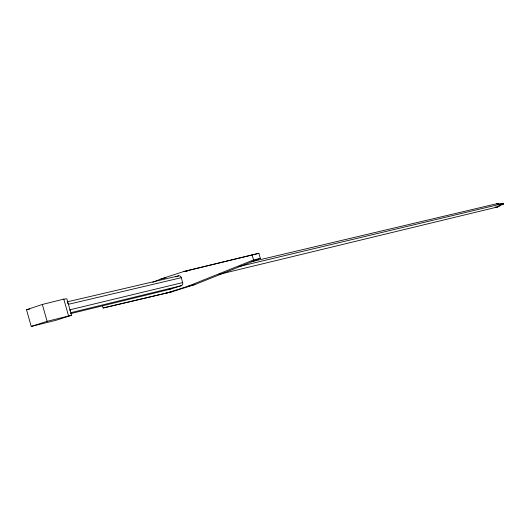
<?xml version="1.0" encoding="UTF-8"?>
<svg xmlns="http://www.w3.org/2000/svg" width="530" height="530" viewBox="0 0 530 530"><rect width="100%" height="100%" fill="white"/><g stroke="black" fill="none" stroke-linecap="round" stroke-linejoin="round"><path stroke-width="0.79" d="M218.89 274.407L497.511 206.972L500.121 205.004M495.152 207.044L497.511 206.972L502.884 203.566L238.42 266.683M497.511 206.972L503.5 203.825L496.564 203.772L251.319 261.774M152.792 282.331L161.16 278.886L183.638 271.565L258.878 253.307L260.343 258.355L194.934 284.544L172.469 291.639L103.151 307.99L102.482 305.651M165.34 293.415L187.878 286.279L253.545 259.952L260.343 258.355M26.5 309.739L42.327 304.459L63.779 299.119L66.826 298.821L71.517 315.29L55.769 320.345L31.243 326.434L26.5 309.739L29.713 309.089M185.315 271.698L187.627 270.943M175.669 276.832L178.67 275.858A2.544 1.981 76.7 0 1 181.26 277.694L182.671 282.589A2.544 1.981 76.4 0 1 181.485 285.637L170.223 289.214L70.603 313.647M31.243 326.434L47.117 321.312L71.517 315.29M187.878 286.279L194.934 284.544M103.151 307.99L172.469 291.639M71.153 312.601L181.485 285.637M258.878 253.307L183.638 271.565M182.671 282.589L69.953 309.798A2.855 2.08 76.5 0 1 70.099 310.898M181.26 277.694L68.39 304.306A2.855 2.08 76.7 0 0 68.118 303.624M161.16 278.886L165.93 277.78M67.231 301.848L178.67 275.858M502.115 203.957L503.5 203.825L501.194 204.454L503.5 203.825L501.956 203.811M498.107 203.785L496.564 203.772L498.187 203.858M252.075 254.864L253.545 259.952M63.779 299.119L68.516 315.734M42.327 304.459L47.117 321.312M67.502 302.776A2.855 2.08 76.7 0 1 67.939 303.306M170.223 289.214A2.531 1.954 76.4 0 1 168.944 289.075"/></g></svg>
